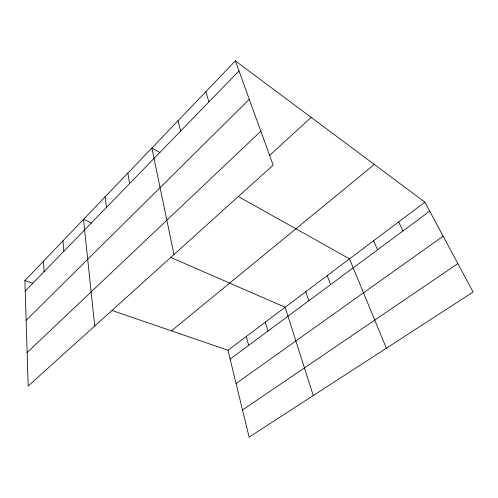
<?xml version="1.0" encoding="UTF-8"?>
<svg xmlns="http://www.w3.org/2000/svg" width="498" height="498" viewBox="0 0 498 498"><rect width="100%" height="100%" fill="white"/><g stroke="black" fill="none" stroke-linecap="round" stroke-linejoin="round"><path stroke-width="0.75" d="M235.349 60.881L273.153 165.124L28.168 386.018L24.9 280.586L235.349 60.881L424.894 202.163L473.1 292.046L249.137 437.12L227.966 350.25L112.031 310.478M25.224 291.062L238.996 70.934M26.133 320.301L249.293 99.32M27.129 352.509L260.859 131.223M269.617 155.395L311.169 117.397M171.449 330.859L374.328 164.471M227.966 350.25L424.894 202.163M230.12 359.089L429.718 211.152M236.071 383.504L443.133 236.164M242.526 409.997L457.849 263.616M24.9 280.586L32.912 283.331M91.862 223.054L83.502 219.406L94.726 326.003M170.571 257.341L285.136 307.26L313.279 395.568M160.001 152.593L151.871 148.031L173.976 254.546M238.554 196.642L349.503 258.854L386.355 348.239M398.63 221.915L403.05 230.916M373.525 240.795L377.577 249.803M327.167 275.655L330.566 284.644M305.728 291.778L308.841 300.742M205.836 91.694L208.93 101.897M265.341 322.15L267.943 331.058M246.298 336.467L248.67 345.344M178.06 120.697L180.656 131.005M127.849 173.111L129.617 183.563M105.09 196.866L106.516 207.355M62.991 240.82L63.812 251.328M43.482 261.189L44.042 271.69"/></g></svg>
